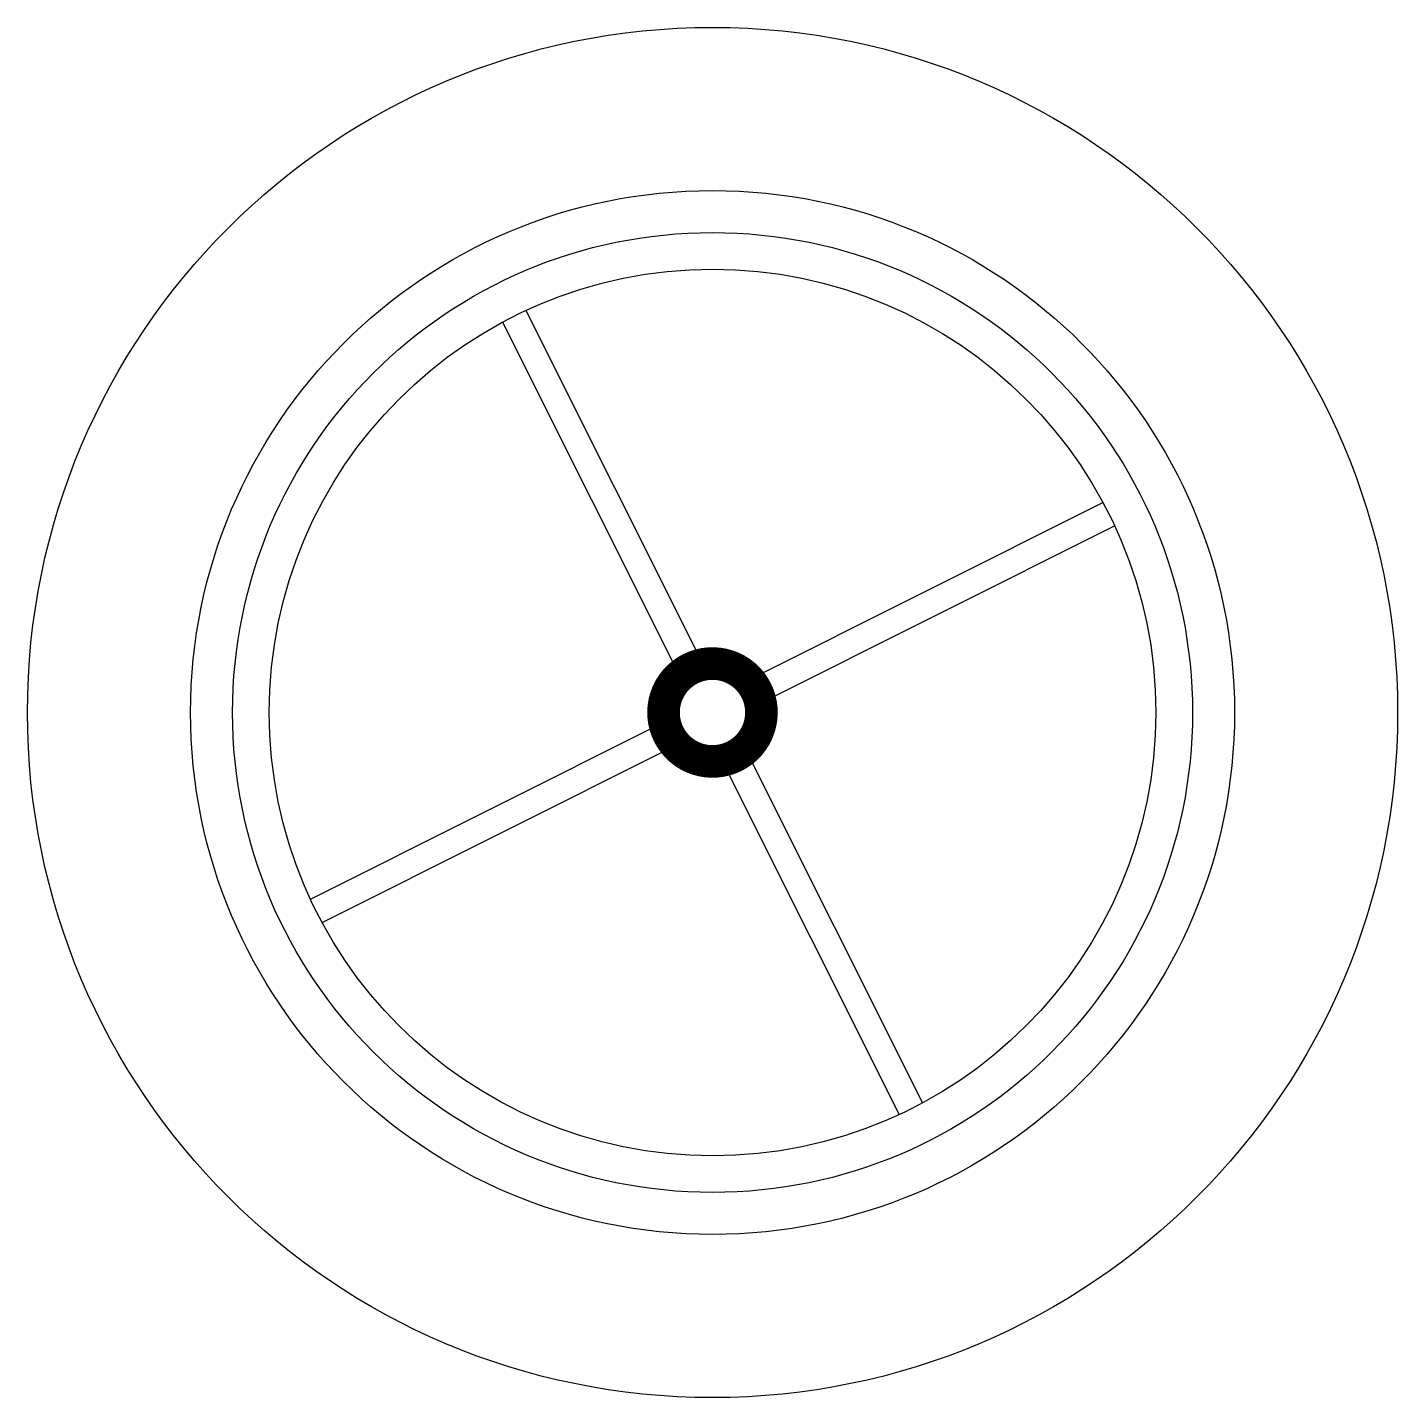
# Model space of a CAD drawing. Header units: metres. Extents: x -0.52 to 0.53, y -0.52 to 0.53.
import ezdxf

# ---------------------------------------------------------------- set-up
doc = ezdxf.new("R2010")
doc.units = ezdxf.units.M

msp = doc.modelspace()

# ---------------------------------------------------------------- linework, layer by layer
for p, q in [((-0.1388, 0.309), (-0.0031, 0.0377)), ((-0.1567, 0.3), (-0.0209, 0.0287)), ((0.032, 0.026), (0.3033, 0.1618)), ((0.041, 0.0081), (0.3123, 0.1439)), ((-0.3039, -0.1421), (-0.0326, -0.0063)), ((-0.295, -0.16), (-0.0237, -0.0242)), ((0.0293, -0.027), (0.165, -0.2983)), ((0.0114, -0.0359), (0.1472, -0.3072))]:
    msp.add_line(p, q)
at = {"const_width": 0.025}
msp.add_lwpolyline([(-0.0294, -0.0159, 1), (0.0377, 0.0177, 1)], format="xyb", close=True, dxfattribs=at)
for radius in [0.525, 0.4, 0.3678, 0.3397]:
    msp.add_circle((0.0042, 0.0009), radius)

doc.saveas('drawing.dxf')
